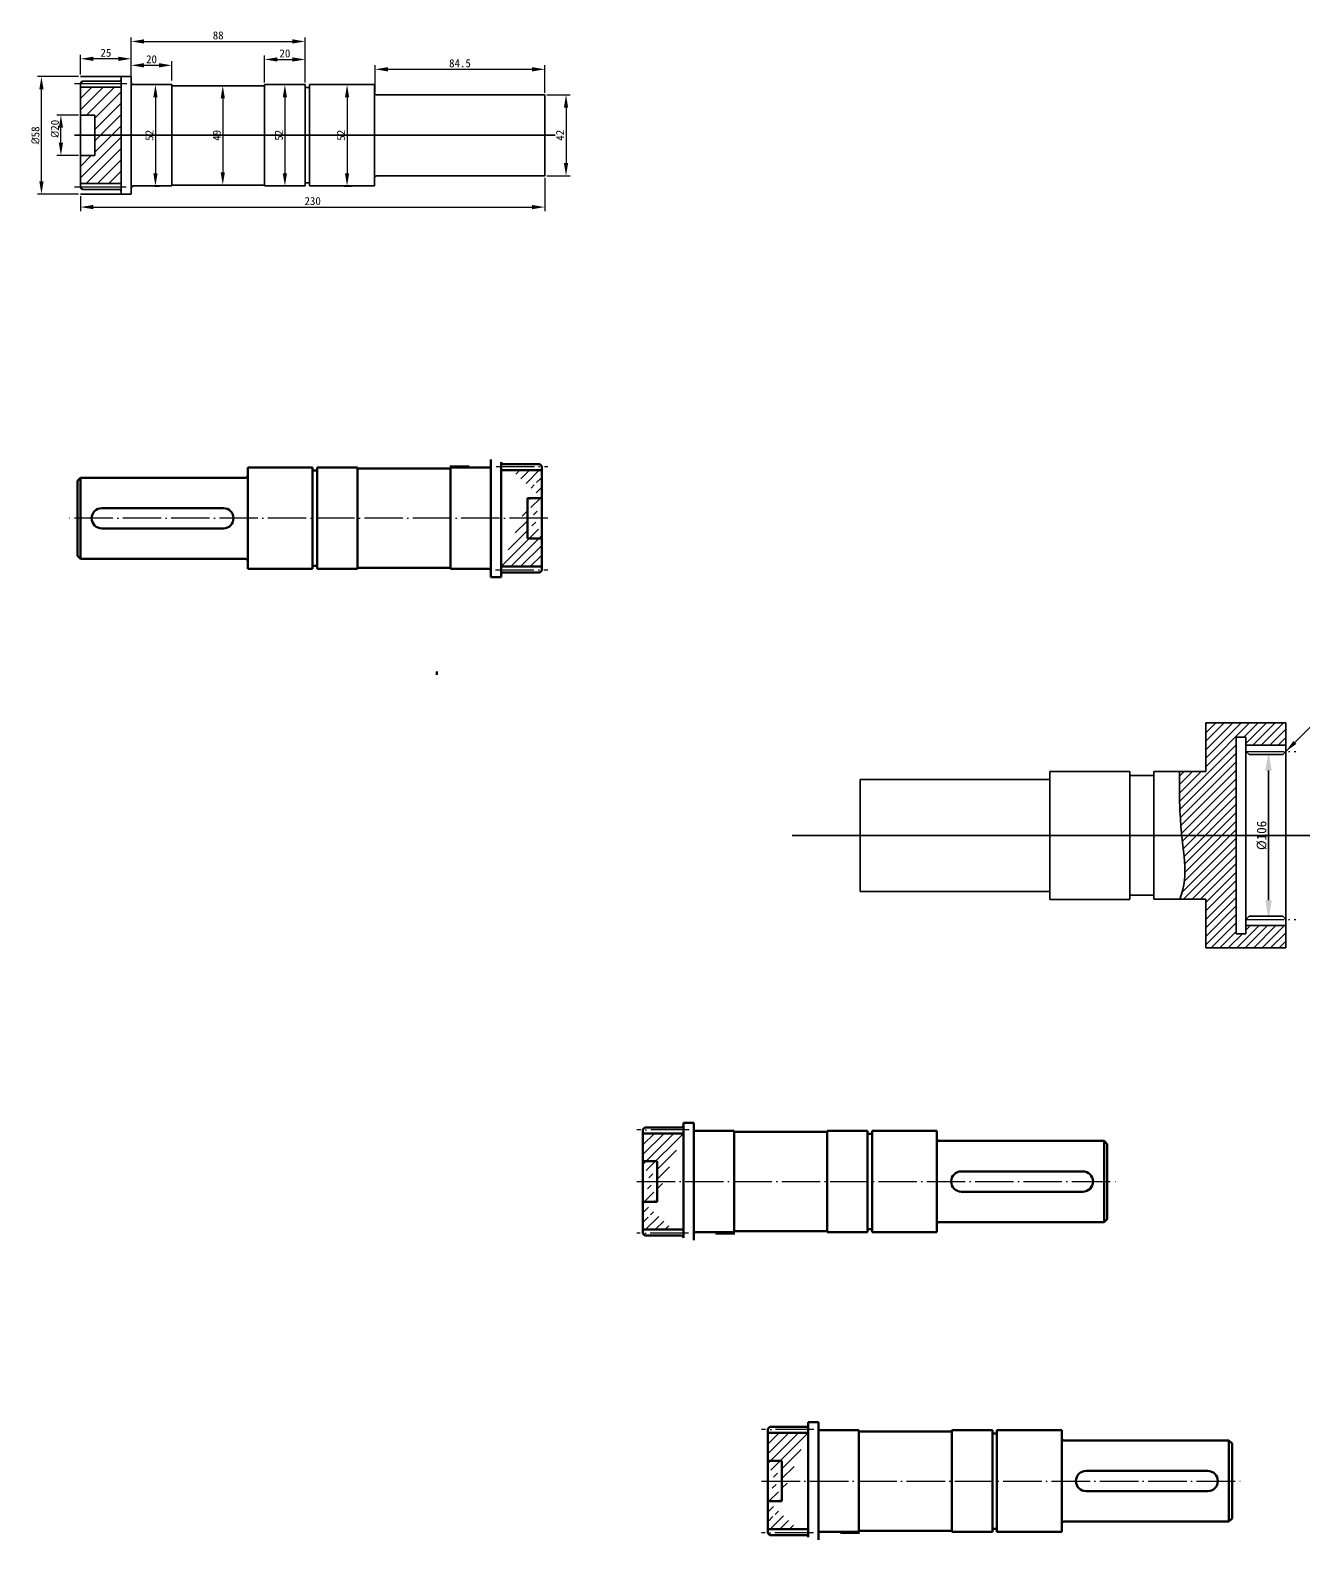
# Model space of a CAD drawing. Header units: millimetres. Extents: x -768 to 1998, y -1210 to -137.
# Drawn here: x -768.5 to -370.5, y -933 to -461.3 of the extents above; entities that cross this region are included whole.
import ezdxf

# ---------------------------------------------------------------- set-up
doc = ezdxf.new("R2010")
doc.units = ezdxf.units.MM
doc.header["$LTSCALE"] = 0.5
doc.header["$MEASUREMENT"] = 0
doc.linetypes.add('ACAD_ISO04W100', pattern=[30, 24, -3, 0, -3])
doc.layers.add('xi', color=7, linetype='Continuous', lineweight=35)
doc.layers.add('粗实线', color=7, linetype='Continuous', lineweight=70)
for name, color, linetype in [('中心线', 255, 'ACAD_ISO04W100'), ('剖面线', 2, 'Continuous'), ('尺寸标注', 255, 'Continuous')]:
    doc.layers.add(name, color=color, linetype=linetype)
doc.styles.get("Standard").update_dxf_attribs({"font": '', "height": 2.5})
doc.styles.get('Standard').set_extended_font_data('SimSun')
doc.dimstyles.new('DIN', dxfattribs={"dimtxt": 2.5, "dimasz": 4, "dimexe": 1.25, "dimexo": 0.625, "dimtad": 1, "dimdec": 4, "dimdsep": 46, "dimlunit": 6, "dimtxsty": 'Standard', "dimcen": 2.5, "dimadec": 0, "dimazin": 0, "dimtfac": 1, "dimtdec": 4, "dimtmove": 0, "dimatfit": 3, "dimfxl": 1, "dimtvp": 1, "dimtolj": 1, "dimtzin": 0, "dimarcsym": 0})
doc.dimstyles.new('zhijingbiaozhu', dxfattribs={"dimtxt": 4, "dimasz": 4, "dimexe": 1.25, "dimexo": 0.625, "dimtad": 1, "dimtxsty": 'Standard', "dimcen": 2.5, "dimadec": 0, "dimazin": 0, "dimtfac": 1, "dimtmove": 0, "dimatfit": 3, "dimfxl": 1, "dimarcsym": 0})

# ---------------------------------------------------------------- blocks, each defined once
blk = doc.blocks.new('*D111')
at = {"layer": 'Defpoints', "color": 0, "transparency": 16777216}
for p in [(-607.66, -506.77), (-752.73, -512.48), (-607.66, -516.53)]:
    blk.add_point(p, dxfattribs=at)
at = {"layer": 'xi', "color": 0, "lineweight": -2, "transparency": 16777216}
for p, q in [((-607.66, -507.39), (-607.66, -517.78)), ((-752.73, -513.1), (-752.73, -517.78)), ((-748.73, -516.53), (-611.66, -516.53))]:
    blk.add_line(p, q, dxfattribs=at)
at = {"layer": 'xi', "color": 0, "transparency": 16777216}
for points in [[(-748.73, -515.86), (-748.73, -517.19), (-752.73, -516.53)], [(-611.66, -515.86), (-611.66, -517.19), (-607.66, -516.53)]]:
    blk.add_solid(points, dxfattribs=at)
at = {"layer": 'xi', "color": 0, "transparency": 16777216, "insert": (-680.2, -514.65), "char_height": 2.5, "attachment_point": 5}
blk.add_mtext('\\A1;230', dxfattribs=at)
blk = doc.blocks.new('*D112')
at = {"layer": 'Defpoints', "color": 0, "transparency": 16777216}
for p in [(-730.22, -478.27), (-730.22, -509.94), (-729.32, -509.94)]:
    blk.add_point(p, dxfattribs=at)
at = {"layer": 'xi', "color": 0, "lineweight": -2, "transparency": 16777216}
for p, q in [((-729.59, -478.27), (-728.07, -478.27)), ((-729.32, -482.27), (-729.32, -505.94)), ((-729.59, -509.94), (-728.07, -509.94))]:
    blk.add_line(p, q, dxfattribs=at)
at = {"layer": 'xi', "color": 0, "transparency": 16777216}
for points in [[(-729.99, -482.27), (-728.66, -482.27), (-729.32, -478.27)], [(-729.99, -505.94), (-728.66, -505.94), (-729.32, -509.94)]]:
    blk.add_solid(points, dxfattribs=at)
at = {"layer": 'xi', "color": 0, "transparency": 16777216, "insert": (-731.2, -494.1), "char_height": 2.5, "attachment_point": 5, "rotation": 90}
blk.add_mtext('\\A1;52', dxfattribs=at)
blk = doc.blocks.new('*D113')
at = {"layer": 'Defpoints', "color": 0, "transparency": 16777216}
for p in [(-706.9, -478.59), (-708.28, -509.63), (-706.9, -509.63)]:
    blk.add_point(p, dxfattribs=at)
at = {"layer": 'xi', "color": 0, "lineweight": -2, "transparency": 16777216}
for p, q in [((-707.52, -478.59), (-709.53, -478.59)), ((-708.28, -482.59), (-708.28, -505.63)), ((-707.52, -509.63), (-709.53, -509.63))]:
    blk.add_line(p, q, dxfattribs=at)
at = {"layer": 'xi', "color": 0, "transparency": 16777216}
for points in [[(-708.95, -482.59), (-707.62, -482.59), (-708.28, -478.59)], [(-708.95, -505.63), (-707.62, -505.63), (-708.28, -509.63)]]:
    blk.add_solid(points, dxfattribs=at)
at = {"layer": 'xi', "color": 0, "transparency": 16777216, "insert": (-710.16, -494.11), "char_height": 2.5, "attachment_point": 5, "rotation": 90}
blk.add_mtext('\\A1;49', dxfattribs=at)
blk = doc.blocks.new('*D114')
at = {"layer": 'Defpoints', "color": 0, "transparency": 16777216}
for p in [(-688.87, -478.27), (-688.87, -509.94), (-688.87, -509.94)]:
    blk.add_point(p, dxfattribs=at)
at = {"layer": 'xi', "color": 0, "lineweight": -2, "transparency": 16777216}
for p, q in [((-689.5, -478.27), (-690.12, -478.27)), ((-688.87, -482.27), (-688.87, -505.94)), ((-689.5, -509.94), (-690.12, -509.94))]:
    blk.add_line(p, q, dxfattribs=at)
at = {"layer": 'xi', "color": 0, "transparency": 16777216}
for points in [[(-689.54, -482.27), (-688.21, -482.27), (-688.87, -478.27)], [(-689.54, -505.94), (-688.21, -505.94), (-688.87, -509.94)]]:
    blk.add_solid(points, dxfattribs=at)
at = {"layer": 'xi', "color": 0, "transparency": 16777216, "insert": (-690.75, -494.1), "char_height": 2.5, "attachment_point": 5, "rotation": 90}
blk.add_mtext('\\A1;52', dxfattribs=at)
blk = doc.blocks.new('*D115')
at = {"layer": 'Defpoints', "color": 0, "transparency": 16777216}
for p in [(-671.02, -478.27), (-671.02, -509.94), (-669.45, -509.94)]:
    blk.add_point(p, dxfattribs=at)
at = {"layer": 'xi', "color": 0, "lineweight": -2, "transparency": 16777216}
for p, q in [((-670.39, -478.27), (-668.2, -478.27)), ((-669.45, -482.27), (-669.45, -505.94)), ((-670.39, -509.94), (-668.2, -509.94))]:
    blk.add_line(p, q, dxfattribs=at)
at = {"layer": 'xi', "color": 0, "transparency": 16777216}
for points in [[(-670.11, -482.27), (-668.78, -482.27), (-669.45, -478.27)], [(-670.11, -505.94), (-668.78, -505.94), (-669.45, -509.94)]]:
    blk.add_solid(points, dxfattribs=at)
at = {"layer": 'xi', "color": 0, "transparency": 16777216, "insert": (-671.32, -494.1), "char_height": 2.5, "attachment_point": 5, "rotation": 90}
blk.add_mtext('\\A1;52', dxfattribs=at)
blk = doc.blocks.new('*D116')
at = {"layer": 'Defpoints', "color": 0, "transparency": 16777216}
for p in [(-607.66, -481.42), (-607.66, -506.77), (-601.03, -506.77)]:
    blk.add_point(p, dxfattribs=at)
at = {"layer": 'xi', "color": 0, "lineweight": -2, "transparency": 16777216}
for p, q in [((-607.04, -481.42), (-599.78, -481.42)), ((-601.03, -485.42), (-601.03, -502.77)), ((-607.04, -506.77), (-599.78, -506.77))]:
    blk.add_line(p, q, dxfattribs=at)
at = {"layer": 'xi', "color": 0, "transparency": 16777216}
for points in [[(-601.7, -485.42), (-600.37, -485.42), (-601.03, -481.42)], [(-601.7, -502.77), (-600.37, -502.77), (-601.03, -506.77)]]:
    blk.add_solid(points, dxfattribs=at)
at = {"layer": 'xi', "color": 0, "transparency": 16777216, "insert": (-602.91, -494.1), "char_height": 2.5, "attachment_point": 5, "rotation": 90}
blk.add_mtext('\\A1;42', dxfattribs=at)
blk = doc.blocks.new('*D117')
at = {"layer": 'Defpoints', "color": 0, "transparency": 16777216}
for p in [(-724.22, -472.23), (-736.89, -477.59), (-724.22, -477.59)]:
    blk.add_point(p, dxfattribs=at)
at = {"layer": 'xi', "color": 0, "lineweight": -2, "transparency": 16777216}
for p, q in [((-736.89, -476.97), (-736.89, -470.98)), ((-724.22, -476.97), (-724.22, -470.98)), ((-732.89, -472.23), (-728.22, -472.23))]:
    blk.add_line(p, q, dxfattribs=at)
at = {"layer": 'xi', "color": 0, "transparency": 16777216}
for points in [[(-732.89, -471.56), (-732.89, -472.9), (-736.89, -472.23)], [(-728.22, -471.56), (-728.22, -472.9), (-724.22, -472.23)]]:
    blk.add_solid(points, dxfattribs=at)
at = {"layer": 'xi', "color": 0, "transparency": 16777216, "insert": (-730.55, -470.35), "char_height": 2.5, "attachment_point": 5}
blk.add_mtext('\\A1;20', dxfattribs=at)
blk = doc.blocks.new('*D118')
at = {"layer": 'Defpoints', "color": 0, "transparency": 16777216}
for p in [(-682.54, -470.4), (-695.21, -478.27), (-682.54, -478.27)]:
    blk.add_point(p, dxfattribs=at)
at = {"layer": 'xi', "color": 0, "lineweight": -2, "transparency": 16777216}
for p, q in [((-695.21, -477.64), (-695.21, -469.15)), ((-691.21, -470.4), (-686.54, -470.4)), ((-682.54, -477.64), (-682.54, -469.15))]:
    blk.add_line(p, q, dxfattribs=at)
at = {"layer": 'xi', "color": 0, "transparency": 16777216}
for points in [[(-691.21, -469.73), (-691.21, -471.06), (-695.21, -470.4)], [(-686.54, -469.73), (-686.54, -471.06), (-682.54, -470.4)]]:
    blk.add_solid(points, dxfattribs=at)
at = {"layer": 'xi', "color": 0, "transparency": 16777216, "insert": (-688.87, -468.52), "char_height": 2.5, "attachment_point": 5}
blk.add_mtext('\\A1;20', dxfattribs=at)
blk = doc.blocks.new('*D119')
at = {"layer": 'Defpoints', "color": 0, "transparency": 16777216}
for p in [(-607.66, -473.48), (-660.68, -481.23), (-607.66, -481.42)]:
    blk.add_point(p, dxfattribs=at)
at = {"layer": 'xi', "color": 0, "lineweight": -2, "transparency": 16777216}
for p, q in [((-660.68, -480.6), (-660.68, -472.23)), ((-656.68, -473.48), (-611.66, -473.48)), ((-607.66, -480.8), (-607.66, -472.23))]:
    blk.add_line(p, q, dxfattribs=at)
at = {"layer": 'xi', "color": 0, "transparency": 16777216}
for points in [[(-656.68, -472.81), (-656.68, -474.14), (-660.68, -473.48)], [(-611.66, -472.81), (-611.66, -474.14), (-607.66, -473.48)]]:
    blk.add_solid(points, dxfattribs=at)
at = {"layer": 'xi', "color": 0, "transparency": 16777216, "insert": (-634.17, -471.6), "char_height": 2.5, "attachment_point": 5}
blk.add_mtext('\\A1;84.5', dxfattribs=at)
blk = doc.blocks.new('*D120')
at = {"layer": 'Defpoints', "color": 0, "transparency": 16777216}
for p in [(-682.54, -464.77), (-736.89, -475.74), (-682.54, -475.74)]:
    blk.add_point(p, dxfattribs=at)
at = {"layer": 'xi', "color": 0, "lineweight": -2, "transparency": 16777216}
for p, q in [((-736.89, -475.12), (-736.89, -463.52)), ((-732.89, -464.77), (-686.54, -464.77)), ((-682.54, -475.12), (-682.54, -463.52))]:
    blk.add_line(p, q, dxfattribs=at)
at = {"layer": 'xi', "color": 0, "transparency": 16777216}
for points in [[(-732.89, -464.1), (-732.89, -465.43), (-736.89, -464.77)], [(-686.54, -464.1), (-686.54, -465.43), (-682.54, -464.77)]]:
    blk.add_solid(points, dxfattribs=at)
at = {"layer": 'xi', "color": 0, "transparency": 16777216, "insert": (-709.71, -462.89), "char_height": 2.5, "attachment_point": 5}
blk.add_mtext('\\A1;88', dxfattribs=at)
blk = doc.blocks.new('*D121')
at = {"layer": 'Defpoints', "color": 0, "transparency": 16777216}
for p in [(-752.73, -470.19), (-752.73, -475.74), (-736.89, -475.74)]:
    blk.add_point(p, dxfattribs=at)
at = {"layer": 'xi', "color": 0, "lineweight": -2, "transparency": 16777216}
for p, q in [((-752.73, -475.12), (-752.73, -468.94)), ((-740.89, -470.19), (-748.73, -470.19)), ((-736.89, -475.12), (-736.89, -468.94))]:
    blk.add_line(p, q, dxfattribs=at)
at = {"layer": 'xi', "color": 0, "transparency": 16777216}
for points in [[(-748.73, -469.52), (-748.73, -470.86), (-752.73, -470.19)], [(-740.89, -469.52), (-740.89, -470.86), (-736.89, -470.19)]]:
    blk.add_solid(points, dxfattribs=at)
at = {"layer": 'xi', "color": 0, "transparency": 16777216, "insert": (-744.81, -468.32), "char_height": 2.5, "attachment_point": 5}
blk.add_mtext('\\A1;25', dxfattribs=at)
blk = doc.blocks.new('*D122')
at = {"layer": 'Defpoints', "color": 0, "transparency": 16777216}
for p in [(-758.85, -487.76), (-752.73, -487.76), (-752.73, -500.43)]:
    blk.add_point(p, dxfattribs=at)
at = {"layer": 'xi', "color": 0, "lineweight": -2, "transparency": 16777216}
for p, q in [((-753.36, -487.76), (-760.1, -487.76)), ((-758.85, -496.43), (-758.85, -491.76)), ((-753.36, -500.43), (-760.1, -500.43))]:
    blk.add_line(p, q, dxfattribs=at)
at = {"layer": 'xi', "color": 0, "transparency": 16777216}
for points in [[(-759.52, -491.76), (-758.19, -491.76), (-758.85, -487.76)], [(-759.52, -496.43), (-758.19, -496.43), (-758.85, -500.43)]]:
    blk.add_solid(points, dxfattribs=at)
at = {"layer": 'xi', "color": 0, "transparency": 16777216, "insert": (-760.73, -492.04), "char_height": 2.5, "attachment_point": 5, "rotation": 90}
blk.add_mtext('\\A1;{\\fISOCPEUR|b0|i0|c0|p34;%%C}20', dxfattribs=at)
blk = doc.blocks.new('*D123')
at = {"layer": 'Defpoints', "color": 0, "transparency": 16777216}
for p in [(-764.94, -475.74), (-752.73, -475.74), (-752.73, -512.48)]:
    blk.add_point(p, dxfattribs=at)
at = {"layer": 'xi', "color": 0, "lineweight": -2, "transparency": 16777216}
for p, q in [((-753.36, -475.74), (-766.19, -475.74)), ((-764.94, -508.48), (-764.94, -479.74)), ((-753.36, -512.48), (-766.19, -512.48))]:
    blk.add_line(p, q, dxfattribs=at)
at = {"layer": 'xi', "color": 0, "transparency": 16777216}
for points in [[(-765.6, -479.74), (-764.27, -479.74), (-764.94, -475.74)], [(-765.6, -508.48), (-764.27, -508.48), (-764.94, -512.48)]]:
    blk.add_solid(points, dxfattribs=at)
at = {"layer": 'xi', "color": 0, "transparency": 16777216, "insert": (-766.81, -494.11), "char_height": 2.5, "attachment_point": 5, "rotation": 90}
blk.add_mtext('\\A1;{\\fISOCPEUR|b0|i0|c0|p34;%%C}58', dxfattribs=at)

msp = doc.modelspace()

# ---------------------------------------------------------------- hatches: boundary and pattern name
h = msp.add_hatch()
h.set_pattern_fill('ANSI31', color=0, scale=20, angle=180)
h.set_pattern_definition([(225, (-1208.846, -988.2032), (1.767767, -1.767767), [])])
h.paths.add_polyline_path([(-752.73474, -509.1448), (-743.39293, -509.1448), (-740.06868, -509.1448), (-740.06868, -494.10158), (-748.30263, -494.10158), (-748.30263, -500.43461), (-752.73474, -500.43461)])
h.paths.add_polyline_path([(-752.73474, -487.76247), (-748.30263, -487.76247), (-748.30263, -494.10158), (-740.06868, -494.10158), (-740.06868, -479.08199), (-752.73474, -479.05835)])
at = {"layer": '剖面线'}
h = msp.add_hatch(dxfattribs=at)
h.set_pattern_fill('ANSI31', color=256, scale=0.675523, angle=180)
h.set_pattern_definition([(225, (-551.2093, -482.9045), (1.516593, -1.516593), [])])
edge = h.paths.add_edge_path()
edge.add_line((-608.63008, -628.82151), (-621.29614, -628.79786))
edge.add_line((-608.63008, -598.73506), (-617.97189, -598.73506))
edge.add_line((-608.63008, -607.44525), (-608.63008, -598.73506))
edge.add_line((-613.06219, -607.44525), (-608.63008, -607.44525))
edge.add_line((-613.06219, -620.11131), (-613.06219, -607.44525))
edge.add_line((-608.63008, -620.11131), (-613.06219, -620.11131))
edge.add_line((-608.63008, -628.82151), (-608.63008, -620.11131))
h = msp.add_hatch(dxfattribs=at)
h.set_pattern_fill('ANSI31', color=256, scale=0.675523)
h.set_pattern_definition([(45, (-634.422, -951.8804), (-1.516593, 1.516593), [])])
edge = h.paths.add_edge_path()
edge.add_line((-577.00109, -805.9633), (-564.33503, -805.98695))
edge.add_line((-577.00109, -836.04975), (-567.65928, -836.04975))
edge.add_line((-577.00109, -827.33956), (-577.00109, -836.04975))
edge.add_line((-572.56899, -827.33956), (-577.00109, -827.33956))
edge.add_line((-572.56899, -814.6735), (-572.56899, -827.33956))
edge.add_line((-577.00109, -814.6735), (-572.56899, -814.6735))
edge.add_line((-577.00109, -805.9633), (-577.00109, -814.6735))
h = msp.add_hatch(dxfattribs=at)
h.set_pattern_fill('ANSI31', color=256, scale=0.675523)
h.set_pattern_definition([(45, (-595.4452, -1045.46), (-1.516593, 1.516593), [])])
edge = h.paths.add_edge_path()
edge.add_line((-538.02435, -899.54284), (-525.35829, -899.56648))
edge.add_line((-538.02435, -929.62929), (-528.68254, -929.62929))
edge.add_line((-538.02435, -920.9191), (-538.02435, -929.62929))
edge.add_line((-533.59224, -920.9191), (-538.02435, -920.9191))
edge.add_line((-533.59224, -908.25304), (-533.59224, -920.9191))
edge.add_line((-538.02435, -908.25304), (-533.59224, -908.25304))
edge.add_line((-538.02435, -899.54284), (-538.02435, -908.25304))
at = {"layer": '尺寸标注'}
h = msp.add_hatch(dxfattribs=at)
h.set_pattern_fill('ANSI31', color=256, scale=15, style=0)
h.set_pattern_definition([(45, (-525.7736, 215.4663), (-1.3258252, 1.3258252), [])])
edge = h.paths.add_edge_path()
edge.add_line((-401.15083, -692.86225), (-401.90083, -692.86225))
edge.add_line((-401.90083, -692.86225), (-409.34654, -692.86225))
edge.add_spline(control_points=[(-409.34654, -692.86225), (-409.41683, -697.12934), (-409.35501, -704.84621), (-408.86654, -710.61192), (-408.64095, -712.86225)], knot_values=[44.480210993, 44.480210993, 44.480210993, 44.480210993, 59.463784443, 71.046357778, 71.046357778, 71.046357778, 71.046357778], degree=3, periodic=0)
edge.add_line((-408.64095, -712.86225), (-391.62638, -712.86225))
edge.add_line((-391.62638, -712.86225), (-391.62638, -682.14088))
edge.add_line((-391.62638, -682.14088), (-388.62638, -682.14088))
edge.add_line((-388.62638, -682.14088), (-388.62638, -684.66656))
edge.add_line((-388.62638, -684.66656), (-376.12638, -684.66539))
edge.add_line((-376.12638, -684.66539), (-376.12638, -677.6908))
edge.add_line((-376.12638, -677.6908), (-388.62638, -677.6908))
edge.add_line((-388.62638, -677.6908), (-397.37638, -677.6908))
edge.add_line((-397.37638, -677.6908), (-401.12638, -677.6908))
edge.add_line((-401.12638, -677.6908), (-401.15083, -690.92689))
edge.add_line((-401.15083, -690.92689), (-401.15083, -692.86225))
edge = h.paths.add_edge_path()
edge.add_line((-391.62638, -712.86225), (-408.64095, -712.86225))
edge.add_spline(control_points=[(-408.64095, -712.86225), (-407.79162, -721.33479), (-406.76343, -726.0726), (-409.21137, -732.8091)], knot_values=[71.046357778, 71.046357778, 71.046357778, 71.046357778, 114.655087278, 114.655087278, 114.655087278, 114.655087278], degree=3, periodic=0)
edge.add_line((-409.21137, -732.8091), (-401.90083, -732.8091))
edge.add_line((-401.90083, -732.8091), (-401.15083, -732.8091))
edge.add_line((-401.15083, -732.8091), (-401.15083, -734.7976))
edge.add_line((-401.15083, -734.7976), (-401.12638, -748.0337))
edge.add_line((-401.12638, -748.0337), (-393.62638, -748.0337))
edge.add_line((-393.62638, -748.0337), (-388.62638, -748.0337))
edge.add_line((-388.62638, -748.0337), (-376.12638, -748.0337))
edge.add_line((-376.12638, -748.0337), (-376.12638, -741.0591))
edge.add_line((-376.12638, -741.0591), (-387.37638, -741.0591))
edge.add_line((-387.37638, -741.0591), (-388.62638, -741.0591))
edge.add_line((-388.62638, -741.0591), (-388.62638, -743.58362))
edge.add_line((-388.62638, -743.58362), (-391.62638, -743.58362))
edge.add_line((-391.62638, -743.58362), (-391.62638, -712.86225))

# ---------------------------------------------------------------- linework, layer by layer
for p, q in [((-738.30489, -477.96198), (-754.62958, -477.96198)), ((-738.47175, -510.26482), (-754.62958, -510.26482))]:
    msp.add_line(p, q)
at = {"layer": 'xi', "color": 0}
for p, q in [((-740.06868, -475.74018), (-752.73474, -475.74018)), ((-752.73474, -510.39587), (-752.73474, -477.83093)), ((-607.66412, -494.10766), (-607.66412, -481.42336)), ((-607.66412, -481.42336), (-607.66412, -506.76763)), ((-752.73474, -494.0955), (-752.73474, -510.39587)), ((-608.61728, -494.0955), (-607.66412, -494.10766)), ((-607.66412, -494.10766), (-607.66412, -494.10766)), ((-609.94, -506.76763), (-608.61728, -506.76763)), ((-608.61728, -506.76763), (-607.66412, -506.76763)), ((-736.88697, -512.47513), (-752.73474, -512.47513)), ((-388.62638, -677.6908), (-397.37638, -677.6908)), ((-376.12638, -677.6908), (-388.62638, -677.6908)), ((-376.12638, -684.66539), (-376.12638, -677.6908)), ((-388.62638, -684.66539), (-388.62638, -682.14088)), ((-424.87638, -692.86225), (-424.87638, -712.86226)), ((-417.37638, -692.86225), (-417.37638, -712.86226)), ((-449.87638, -695.36225), (-509.12638, -695.36225)), ((-509.12638, -730.36225), (-509.12638, -695.36225)), ((-417.37638, -694.16541), (-424.87638, -694.16541)), ((-424.87638, -731.5591), (-424.87638, -712.86225)), ((-417.37638, -732.8091), (-417.37638, -712.86225)), ((-509.12638, -730.36225), (-449.87638, -730.36225)), ((-417.37638, -731.5591), (-424.87638, -731.5591)), ((-424.87638, -731.5591), (-424.87638, -732.8091)), ((-387.37638, -738.09985), (-387.62755, -738.09985)), ((-388.62638, -741.0591), (-388.62638, -743.58362)), ((-376.12638, -741.0591), (-376.12638, -748.0337)), ((-388.62638, -748.0337), (-393.62638, -748.0337)), ((-376.12638, -748.0337), (-388.62638, -748.0337))]:
    msp.add_line(p, q, dxfattribs=at)
at = {"layer": 'xi'}
for p, q in [((-740.06868, -475.74018), (-736.88697, -475.74018)), ((-740.06868, -475.74626), (-740.06868, -476.52379)), ((-740.06868, -475.74626), (-736.88697, -475.74626)), ((-736.88697, -475.74018), (-736.88697, -477.59044)), ((-736.88697, -475.74626), (-736.88697, -477.59652)), ((-752.73474, -477.96198), (-752.73474, -477.83093)), ((-752.73474, -477.96198), (-752.73474, -479.05835)), ((-752.73474, -479.05227), (-752.73474, -487.76247)), ((-752.73474, -479.05835), (-752.73474, -487.76855)), ((-752.73474, -479.05835), (-740.06868, -479.08199)), ((-752.10313, -477.19931), (-740.74421, -477.19931)), ((-740.06868, -476.52379), (-740.06868, -509.1448)), ((-736.88697, -510.61271), (-736.88697, -477.59044)), ((-736.88697, -510.61879), (-736.88697, -477.59652)), ((-736.21145, -478.26596), (-724.22091, -478.26596)), ((-724.22091, -478.26596), (-724.22091, -509.93719)), ((-724.22091, -478.58751), (-695.20719, -478.58751)), ((-695.20719, -478.58751), (-695.20719, -478.26596)), ((-695.20719, -478.26596), (-682.54046, -478.26596)), ((-695.20719, -478.58751), (-695.20719, -509.93719)), ((-682.54046, -478.26596), (-682.54046, -508.99619)), ((-682.54046, -479.20697), (-681.15833, -479.20697)), ((-681.15833, -478.26596), (-681.15833, -509.93719)), ((-660.87845, -478.26596), (-681.15833, -478.26596)), ((-660.87845, -480.74783), (-660.87845, -478.26596)), ((-660.87845, -507.44316), (-660.87845, -480.74783)), ((-660.20293, -481.42336), (-607.66412, -481.42336)), ((-607.66412, -482.38868), (-607.66412, -505.82663)), ((-752.73474, -487.76247), (-748.30263, -487.76247)), ((-752.73474, -500.42853), (-752.73474, -487.76247)), ((-752.73474, -487.76855), (-748.30263, -487.76855)), ((-752.73474, -500.43461), (-752.73474, -487.76855)), ((-748.30263, -487.76247), (-748.30263, -500.42853)), ((-748.30263, -487.76855), (-748.30263, -500.43461)), ((-754.62958, -494.10158), (-604.42296, -494.10158)), ((-748.30263, -500.42853), (-752.73474, -500.42853)), ((-752.73474, -500.42853), (-752.73474, -509.13872)), ((-748.30263, -500.43461), (-752.73474, -500.43461)), ((-752.73474, -500.43461), (-752.73474, -509.1448)), ((-752.73474, -509.1448), (-743.39293, -509.1448)), ((-752.73474, -509.1448), (-752.73474, -510.39587)), ((-743.39293, -509.1448), (-740.06868, -509.1448)), ((-740.06868, -509.1448), (-740.06868, -512.47513)), ((-682.54046, -508.99619), (-682.54046, -509.93719)), ((-682.54046, -508.99619), (-681.15833, -508.99619)), ((-660.87845, -507.44316), (-660.87845, -509.93719)), ((-608.61728, -506.76763), (-660.20293, -506.76763)), ((-752.10313, -511.016), (-740.74421, -511.016)), ((-736.88697, -512.47513), (-736.88697, -510.61271)), ((-736.88697, -512.48121), (-736.88697, -510.61879)), ((-724.22091, -509.93719), (-736.21145, -509.93719)), ((-695.20719, -509.6278), (-724.22091, -509.6278)), ((-682.54046, -509.93719), (-695.20719, -509.93719)), ((-681.15833, -509.93719), (-660.87845, -509.93719)), ((-401.12638, -677.6908), (-401.15083, -690.92689)), ((-393.62638, -677.6908), (-401.12638, -677.6908)), ((-388.62638, -682.14088), (-391.62638, -682.14088)), ((-391.62638, -682.14088), (-391.62638, -743.58362)), ((-388.62638, -684.66539), (-388.62638, -686.87581)), ((-376.12901, -684.66539), (-388.62638, -684.66656)), ((-388.62638, -686.62581), (-387.62755, -687.62464)), ((-388.62638, -687.62464), (-388.62638, -686.87581)), ((-388.62638, -738.09985), (-388.62638, -687.62464)), ((-387.62755, -687.62464), (-377.12521, -687.62464)), ((-376.12638, -686.62581), (-377.12521, -687.62464)), ((-376.12638, -686.9408), (-376.12638, -684.66539)), ((-376.12638, -687.62464), (-376.12638, -686.9408)), ((-376.12638, -738.09985), (-376.12638, -687.62464)), ((-449.87638, -732.86225), (-449.87638, -692.86225)), ((-449.87638, -692.86225), (-424.87638, -692.86225)), ((-417.37638, -692.86225), (-401.90083, -692.86225)), ((-401.90083, -692.86225), (-401.15083, -692.86225)), ((-401.15083, -690.92689), (-401.15083, -692.86225)), ((-381.54146, -692.62581), (-381.54146, -733.09868)), ((-449.87638, -732.86225), (-424.87638, -732.86225)), ((-417.37638, -732.8091), (-401.90083, -732.8091)), ((-401.15083, -732.8091), (-401.90083, -732.8091)), ((-401.15083, -734.7976), (-401.15083, -732.8091)), ((-401.12638, -748.0337), (-401.15083, -734.7976)), ((-388.62638, -738.84985), (-388.62638, -738.09985)), ((-388.62638, -739.09868), (-387.62755, -738.09985)), ((-388.62638, -741.0591), (-388.62638, -738.84985)), ((-387.62755, -738.09985), (-377.12521, -738.09985)), ((-376.12638, -739.09868), (-377.12521, -738.09985)), ((-376.12638, -738.79705), (-376.12638, -738.09985)), ((-376.12638, -738.79705), (-376.12638, -741.0591)), ((-388.62638, -743.58362), (-391.62638, -743.58362)), ((-387.37638, -741.0591), (-388.62638, -741.0591)), ((-376.12638, -741.0591), (-387.37638, -741.0591)), ((-393.62638, -748.0337), (-401.12638, -748.0337))]:
    msp.add_line(p, q, dxfattribs=at)
at = {"layer": 'xi', "color": 1}
msp.add_line((-361.75624, -712.86225), (-530.37638, -712.86225), dxfattribs=at)
at = {"layer": 'xi'}
for centre, start, end in [((-740.74421, -476.52379), 270, 0), ((-736.21145, -477.59044), 180, 270), ((-736.21145, -477.59652), 180, 270), ((-660.20293, -480.74783), 180, 270), ((-660.20293, -507.44316), 90, 180), ((-740.74421, -511.69152), 0, 90), ((-736.21145, -510.61271), 90, 180), ((-736.21145, -510.61879), 90, 180)]:
    msp.add_arc(centre, 0.67552, start, end, dxfattribs=at)
msp.add_open_spline([(-409.34654, -692.86225), (-409.41683, -697.12934), (-409.25353, -717.51357), (-406.11326, -724.28337), (-409.21137, -732.8091)], degree=3, knots=[44.480210993, 44.480210993, 44.480210993, 44.480210993, 59.463784443, 114.655087278, 114.655087278, 114.655087278, 114.655087278], dxfattribs=at)
for points in [[(-382.54146, -692.62581), (-380.54146, -692.62581), (-381.54146, -686.62581)], [(-382.54146, -733.09868), (-380.54146, -733.09868), (-381.54146, -739.09868)]]:
    msp.add_solid(points, dxfattribs=at)
at = {"layer": '中心线'}
for p, q in [((-622.89308, -597.61504), (-606.73524, -597.61504)), ((-606.73524, -613.7722), (-756.94186, -613.7722)), ((-623.05993, -629.91788), (-606.73524, -629.91788)), ((-388.62638, -686.62581), (-373.01194, -686.62581)), ((-388.62638, -739.09868), (-373.01194, -739.09868)), ((-562.57124, -804.86693), (-578.89594, -804.86693)), ((-578.89594, -821.01261), (-428.68931, -821.01261)), ((-562.7381, -837.16977), (-578.89594, -837.16977)), ((-523.5945, -898.44647), (-539.91919, -898.44647)), ((-539.91919, -914.59215), (-389.71257, -914.59215)), ((-523.76135, -930.74931), (-539.91919, -930.74931))]:
    msp.add_line(p, q, dxfattribs=at)
at = {"layer": '粗实线'}
for p, q in [((-752.73474, -477.83093), (-752.10313, -477.19931)), ((-752.73474, -510.39587), (-752.10313, -511.016)), ((-680.20649, -597.93659), (-700.48637, -597.93659)), ((-700.48637, -600.43062), (-700.48637, -597.93659)), ((-680.20649, -629.60782), (-680.20649, -597.93659)), ((-678.82437, -598.87759), (-680.20649, -598.87759)), ((-678.82437, -598.87759), (-678.82437, -597.93659)), ((-678.82437, -597.93659), (-666.15763, -597.93659)), ((-678.82437, -629.60782), (-678.82437, -598.87759)), ((-666.15763, -629.28627), (-666.15763, -597.93659)), ((-666.15763, -598.24598), (-637.14391, -598.24598)), ((-631.32901, -597.54344), (-637.31077, -597.54344)), ((-637.14391, -629.60782), (-637.14391, -597.93659)), ((-637.14391, -597.93659), (-625.15338, -597.93659)), ((-624.47785, -595.39865), (-624.47785, -597.26107)), ((-624.47785, -597.26107), (-624.47785, -630.28334)), ((-621.29614, -598.73506), (-621.29614, -596.18834)), ((-617.97189, -598.73506), (-621.29614, -598.73506)), ((-621.29614, -631.35607), (-621.29614, -598.73506)), ((-609.2617, -596.86386), (-620.62062, -596.86386)), ((-608.63008, -598.73506), (-617.97189, -598.73506)), ((-608.63008, -597.48399), (-609.2617, -596.86386)), ((-608.63008, -598.73506), (-608.63008, -597.48399)), ((-608.63008, -607.44525), (-608.63008, -598.73506)), ((-753.7007, -602.04715), (-752.74754, -601.10614)), ((-753.7007, -625.4851), (-753.7007, -602.04715)), ((-752.74754, -626.45042), (-752.74754, -601.10614)), ((-752.74754, -601.10614), (-701.16189, -601.10614)), ((-700.48637, -600.43062), (-700.48637, -627.12594)), ((-613.06219, -620.11131), (-613.06219, -607.44525)), ((-613.06219, -607.44525), (-608.63008, -607.44525)), ((-608.63008, -607.44525), (-608.63008, -620.11131)), ((-708.08871, -610.60265), (-746.09904, -610.60265)), ((-746.09904, -616.9296), (-708.08871, -616.9296)), ((-608.63008, -620.11131), (-613.06219, -620.11131)), ((-608.63008, -628.82151), (-608.63008, -620.11131)), ((-752.74754, -626.45042), (-753.7007, -625.4851)), ((-701.16189, -626.45042), (-752.74754, -626.45042)), ((-700.48637, -627.12594), (-700.48637, -629.60782)), ((-700.48637, -629.60782), (-680.20649, -629.60782)), ((-678.82437, -628.66681), (-680.20649, -628.66681)), ((-666.15763, -629.60782), (-678.82437, -629.60782)), ((-637.14391, -629.28627), (-666.15763, -629.28627)), ((-666.15763, -629.28627), (-666.15763, -629.60782)), ((-625.15338, -629.60782), (-637.14391, -629.60782)), ((-624.47785, -632.1336), (-624.47785, -630.28334)), ((-608.63008, -628.82151), (-621.29614, -628.79786)), ((-621.29614, -632.1336), (-621.29614, -631.35607)), ((-609.2617, -630.68055), (-620.62062, -630.68055)), ((-608.63008, -630.04893), (-609.2617, -630.68055)), ((-608.63008, -629.91788), (-608.63008, -628.82151)), ((-608.63008, -629.91788), (-608.63008, -630.04893)), ((-621.29614, -632.1336), (-624.47785, -632.1336)), ((-641.38043, -661.63523), (-641.38043, -662.72105)), ((-577.00109, -804.73588), (-576.36948, -804.10426)), ((-577.00109, -804.86693), (-577.00109, -804.73588)), ((-577.00109, -804.86693), (-577.00109, -805.9633)), ((-577.00109, -805.9633), (-577.00109, -814.6735)), ((-577.00109, -805.9633), (-564.33503, -805.98695)), ((-576.36948, -804.10426), (-565.01056, -804.10426)), ((-564.33503, -802.65121), (-564.33503, -803.42874)), ((-564.33503, -802.65121), (-561.15332, -802.65121)), ((-564.33503, -803.42874), (-564.33503, -836.04975)), ((-561.15332, -802.65121), (-561.15332, -804.50147)), ((-561.15332, -837.52374), (-561.15332, -804.50147)), ((-560.4778, -805.17699), (-548.48726, -805.17699)), ((-548.48726, -805.17699), (-548.48726, -836.84822)), ((-548.48726, -805.49854), (-519.47354, -805.49854)), ((-519.47354, -805.49854), (-519.47354, -805.17699)), ((-519.47354, -805.17699), (-506.80681, -805.17699)), ((-519.47354, -805.49854), (-519.47354, -836.84822)), ((-506.80681, -805.17699), (-506.80681, -835.90722)), ((-506.80681, -806.118), (-505.42469, -806.118)), ((-505.42469, -805.17699), (-505.42469, -836.84822)), ((-485.14481, -805.17699), (-505.42469, -805.17699)), ((-485.14481, -807.65887), (-485.14481, -805.17699)), ((-485.14481, -834.35419), (-485.14481, -807.65887)), ((-484.46928, -808.33439), (-432.88363, -808.33439)), ((-432.88363, -808.33439), (-432.88363, -833.67867)), ((-432.88363, -808.33439), (-431.93047, -809.29971)), ((-431.93047, -809.29971), (-431.93047, -832.73766)), ((-577.00109, -814.6735), (-572.56899, -814.6735)), ((-577.00109, -827.33956), (-577.00109, -814.6735)), ((-572.56899, -814.6735), (-572.56899, -827.33956)), ((-439.53213, -817.85521), (-477.54247, -817.85521)), ((-477.54247, -824.18216), (-439.53213, -824.18216)), ((-572.56899, -827.33956), (-577.00109, -827.33956)), ((-577.00109, -827.33956), (-577.00109, -836.04975)), ((-485.14481, -834.35419), (-485.14481, -836.84822)), ((-432.88363, -833.67867), (-484.46928, -833.67867)), ((-431.93047, -832.73766), (-432.88363, -833.67867)), ((-577.00109, -836.04975), (-567.65928, -836.04975)), ((-577.00109, -836.04975), (-577.00109, -837.30082)), ((-577.00109, -837.30082), (-576.36948, -837.92095)), ((-576.36948, -837.92095), (-565.01056, -837.92095)), ((-567.65928, -836.04975), (-564.33503, -836.04975)), ((-564.33503, -836.04975), (-564.33503, -838.59648)), ((-561.15332, -839.38616), (-561.15332, -837.52374)), ((-548.48726, -836.84822), (-560.4778, -836.84822)), ((-554.30216, -837.24138), (-548.32041, -837.24138)), ((-519.47354, -836.53883), (-548.48726, -836.53883)), ((-506.80681, -836.84822), (-519.47354, -836.84822)), ((-506.80681, -835.90722), (-506.80681, -836.84822)), ((-506.80681, -835.90722), (-505.42469, -835.90722)), ((-505.42469, -836.84822), (-485.14481, -836.84822)), ((-525.35829, -896.23075), (-525.35829, -897.00828)), ((-525.35829, -896.23075), (-522.17658, -896.23075)), ((-522.17658, -896.23075), (-522.17658, -898.08101)), ((-538.02435, -898.31542), (-537.39274, -897.6838)), ((-538.02435, -898.44647), (-538.02435, -898.31542)), ((-538.02435, -898.44647), (-538.02435, -899.54284)), ((-538.02435, -899.54284), (-538.02435, -908.25304)), ((-538.02435, -899.54284), (-525.35829, -899.56648)), ((-537.39274, -897.6838), (-526.03381, -897.6838)), ((-525.35829, -897.00828), (-525.35829, -929.62929)), ((-522.17658, -931.10328), (-522.17658, -898.08101)), ((-521.50105, -898.75653), (-509.51052, -898.75653)), ((-509.51052, -898.75653), (-509.51052, -930.42776)), ((-509.51052, -899.07808), (-480.4968, -899.07808)), ((-480.4968, -899.07808), (-480.4968, -898.75653)), ((-480.4968, -898.75653), (-467.83006, -898.75653)), ((-480.4968, -899.07808), (-480.4968, -930.42776)), ((-467.83006, -898.75653), (-467.83006, -929.48676)), ((-467.83006, -899.69754), (-466.44794, -899.69754)), ((-466.44794, -898.75653), (-466.44794, -930.42776)), ((-446.16806, -898.75653), (-466.44794, -898.75653)), ((-446.16806, -901.2384), (-446.16806, -898.75653)), ((-446.16806, -927.93373), (-446.16806, -901.2384)), ((-445.49254, -901.91393), (-393.90689, -901.91393)), ((-393.90689, -901.91393), (-393.90689, -927.2582)), ((-393.90689, -901.91393), (-392.95373, -902.87925)), ((-392.95373, -902.87925), (-392.95373, -926.3172)), ((-538.02435, -908.25304), (-533.59224, -908.25304)), ((-538.02435, -920.9191), (-538.02435, -908.25304)), ((-533.59224, -908.25304), (-533.59224, -920.9191)), ((-400.55539, -911.43475), (-438.56573, -911.43475)), ((-438.56573, -917.7617), (-400.55539, -917.7617)), ((-533.59224, -920.9191), (-538.02435, -920.9191)), ((-538.02435, -920.9191), (-538.02435, -929.62929)), ((-446.16806, -927.93373), (-446.16806, -930.42776)), ((-393.90689, -927.2582), (-445.49254, -927.2582)), ((-392.95373, -926.3172), (-393.90689, -927.2582)), ((-538.02435, -929.62929), (-528.68254, -929.62929)), ((-538.02435, -929.62929), (-538.02435, -930.88036)), ((-538.02435, -930.88036), (-537.39274, -931.50049)), ((-537.39274, -931.50049), (-526.03381, -931.50049)), ((-528.68254, -929.62929), (-525.35829, -929.62929)), ((-525.35829, -929.62929), (-525.35829, -932.17601)), ((-522.17658, -932.9657), (-522.17658, -931.10328)), ((-509.51052, -930.42776), (-521.50105, -930.42776)), ((-515.32542, -930.82091), (-509.34366, -930.82091)), ((-480.4968, -930.11837), (-509.51052, -930.11837)), ((-467.83006, -930.42776), (-480.4968, -930.42776)), ((-467.83006, -929.48676), (-467.83006, -930.42776)), ((-467.83006, -929.48676), (-466.44794, -929.48676)), ((-466.44794, -930.42776), (-446.16806, -930.42776))]:
    msp.add_line(p, q, dxfattribs=at)
for centre, radius, start, end in [((-625.15338, -597.26107), 0.67552, 270, 0), ((-620.62062, -596.18834), 0.67552, 180, 270), ((-701.16189, -600.43062), 0.67552, 270, 0), ((-746.09904, -613.76612), 3.16347, 90, 270), ((-708.08871, -613.76612), 3.16347, 270, 90), ((-701.16189, -627.12594), 0.67552, 0, 90), ((-625.15338, -630.28334), 0.67552, 0, 90), ((-620.62062, -631.35607), 0.67552, 90, 180), ((-565.01056, -803.42874), 0.67552, 270, 0), ((-560.4778, -804.50147), 0.67552, 180, 270), ((-484.46928, -807.65887), 0.67552, 180, 270), ((-477.54247, -821.01869), 3.16347, 90, 270), ((-439.53213, -821.01869), 3.16347, 270, 90), ((-484.46928, -834.35419), 0.67552, 90, 180), ((-565.01056, -838.59648), 0.67552, 0, 90), ((-560.4778, -837.52374), 0.67552, 90, 180), ((-526.03381, -897.00828), 0.67552, 270, 0), ((-521.50105, -898.08101), 0.67552, 180, 270), ((-445.49254, -901.2384), 0.67552, 180, 270), ((-438.56573, -914.59823), 3.16347, 90, 270), ((-400.55539, -914.59823), 3.16347, 270, 90), ((-445.49254, -927.93373), 0.67552, 90, 180), ((-526.03381, -932.17601), 0.67552, 0, 90), ((-521.50105, -931.10328), 0.67552, 90, 180)]:
    msp.add_arc(centre, radius, start, end, dxfattribs=at)

# ---------------------------------------------------------------- texts
at = {"layer": 'xi', "insert": (-383.66646, -712.86225), "char_height": 3, "attachment_point": 5, "rotation": 90}
msp.add_mtext('%%C106', dxfattribs=at)

# ---------------------------------------------------------------- dimensions: what is measured, and where the dimension line sits
at = {"layer": 'xi', "color": 0}
for base, p1, p2, text, picture, middle in [((-682.54046, -464.76753), (-736.88697, -475.74018), (-682.54046, -475.74018), '88', '*D120', (-709.71371, -462.89253)), ((-724.22091, -472.22987), (-736.88697, -477.59044), (-724.22091, -477.59044), '20', '*D117', (-730.55394, -470.35487)), ((-607.66412, -473.4783), (-660.6806, -481.2255), (-607.66412, -481.42336), '84.5', '*D119', (-634.17236, -471.6033)), ((-607.66412, -516.52728), (-752.73474, -512.47513), (-607.66412, -506.76763), '230', '*D111', (-680.19943, -514.65228))]:
    dim = msp.add_linear_dim(base=base, p1=p1, p2=p2, text=text, dimstyle='DIN', dxfattribs=at)
    dim.commit()
    dim.dimension.update_dxf_attribs({"geometry": picture, "text_midpoint": middle})
for base, p1, p2, angle, text, picture, middle in [((-752.73474, -470.19157), (-736.88697, -475.74018), (-752.73474, -475.74018), 180, '25', '*D121', (-744.81085, -468.31657)), ((-764.93618, -475.74018), (-752.73474, -512.47513), (-752.73474, -475.74018), 270, '{\\fISOCPEUR|b0|i0|c0|p34;%%C}58', '*D123', (-766.81118, -494.10766)), ((-729.32192, -509.93719), (-730.21618, -478.26596), (-730.21618, -509.93719), 90, '52', '*D112', (-731.19692, -494.10158)), ((-708.28458, -509.6278), (-706.8975, -478.58751), (-706.8975, -509.6278), 90, '49', '*D113', (-710.15958, -494.10766)), ((-688.87382, -509.93719), (-688.87382, -478.26596), (-688.87382, -509.93719), 90, '52', '*D114', (-690.74882, -494.10158)), ((-669.44641, -509.93719), (-671.01839, -478.26596), (-671.01839, -509.93719), 90, '52', '*D115', (-671.32141, -494.10158)), ((-601.03369, -506.76763), (-607.66412, -481.42336), (-607.66412, -506.76763), 90, '42', '*D116', (-602.90869, -494.0955))]:
    dim = msp.add_linear_dim(base=base, p1=p1, p2=p2, angle=angle, text=text, dimstyle='DIN', dxfattribs=at)
    dim.commit()
    dim.dimension.update_dxf_attribs({"geometry": picture, "text_midpoint": middle})
dim = msp.add_linear_dim(base=(-682.54046, -470.39523), p1=(-695.20719, -478.26596), p2=(-682.54046, -478.26596), text='20', dimstyle='DIN', dxfattribs=at)
dim.commit()
dim.dimension.update_dxf_attribs({"geometry": '*D118', "text_midpoint": (-688.87382, -470.39523), "dimtype": 160})
dim = msp.add_linear_dim(base=(-758.85241, -487.76247), p1=(-752.73474, -500.42853), p2=(-752.73474, -487.76247), angle=270, text='{\\fISOCPEUR|b0|i0|c0|p34;%%C}20', dimstyle='DIN', dxfattribs=at)
dim.commit()
dim.dimension.update_dxf_attribs({"geometry": '*D122', "text_midpoint": (-758.85241, -492.0406), "dimtype": 160})

# ---------------------------------------------------------------- leaders
at = {"layer": 'xi'}
msp.add_leader([(-376.12638, -686.62581), (-367.50474, -678.00417), (-356.74061, -678.00417)], dimstyle='zhijingbiaozhu', override={"dimgap": 0.625, "dimtad": 0}, dxfattribs=at)

doc.saveas('drawing.dxf')
